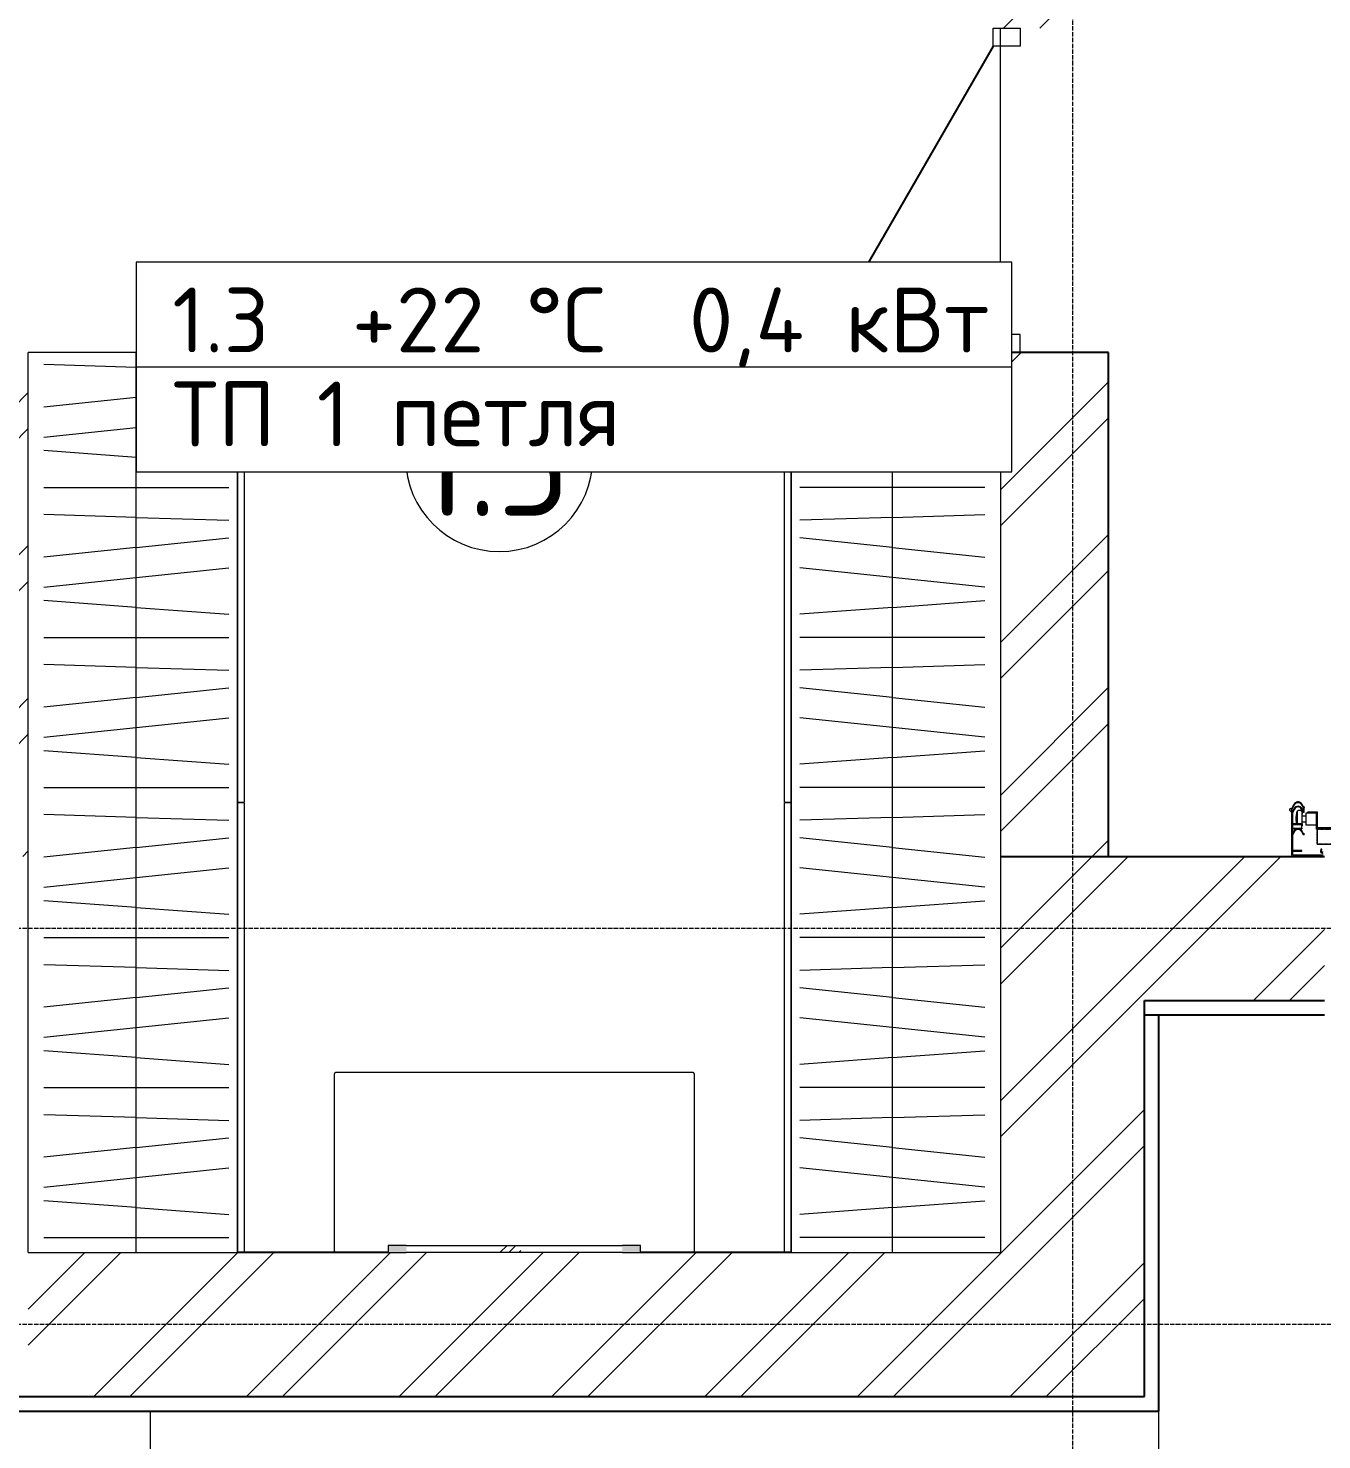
# Model space of a CAD drawing. Header units: millimetres. Extents: x -5016 to 22834, y -6019 to 18943.
# Drawn here: x 9700 to 13293, y -320 to 3600 of the extents above; entities that cross this region are included whole.
import ezdxf
from ezdxf.enums import TextEntityAlignment as Align

# ---------------------------------------------------------------- set-up
doc = ezdxf.new("R2010")
doc.units = ezdxf.units.MM
doc.linetypes.add('Осевая 12-2-2', pattern=[16, 12, -2, 0, -2])
doc.linetypes.add('Пунктир 2-1_5', pattern=[3.5, 2, -1.5])
for name, color, linetype, lineweight in [('A-AREA-IDEN', 8, 'Continuous', 13), ('A-DETL-GENF', 9, 'Continuous', 13), ('A-DOOR', 8, 'Continuous', 13), ('A-DOOR-HDLN', 8, 'Пунктир 2-1_5', 13), ('A-FLOR', 9, 'Continuous', 13), ('A-WALL', 8, 'Continuous', 13), ('A-WALL-PATT', 8, 'Continuous', 13), ('I-FURN', 9, 'Continuous', 13), ('S-GRID', 8, 'Continuous', 13), ('АР_подложка', 8, 'Continuous', 13), ('ОВ_марки', 7, 'Continuous', 18)]:
    doc.layers.add(name, color=color, linetype=linetype, lineweight=lineweight)
doc.styles.add('GOST', font='isocpeur.ttf', dxfattribs={"width": 0.9})
doc.styles.add('GOST Common', font='GOST_Common.ttf', dxfattribs={"height": 300})
pattern_1 = [(45, (0, 0), (-212.132, 212.132), []), (45, (0, 100), (-212.132, 212.132), [])]

# ---------------------------------------------------------------- blocks, each defined once
blk = doc.blocks.new('INT 18 Шкаф - INT 18 Шкаф-1563600-Этаж 1 - Планировка')
at = {"layer": 'A-DETL-GENF'}
for p, q in [((-1208.3, 307), (-1208.3, -207)), ((-1125, 50), (-1106.2, 307)), ((-1068.7, 307), (-1041.7, 50)), ((-958.3, 50), (-985.3, 307)), ((-875, 50), (-867.1, 307)), ((-791.7, 307), (-791.7, -207)), ((-708.3, 50), (-689.5, 307)), ((-652, 307), (-625, 50)), ((-541.7, 50), (-568.7, 307)), ((-458.3, 50), (-450.5, 307)), ((-375, 307), (-375, -207)), ((-291.7, 50), (-272.8, 307)), ((-235.3, 307), (-208.3, 50)), ((-125, 50), (-152, 307)), ((-41.7, 50), (-33.8, 307)), ((41.7, 307), (41.7, -207)), ((125, 50), (143.8, 307)), ((181.3, 307), (208.3, 50)), ((291.7, 50), (264.7, 307)), ((375, 50), (382.9, 307)), ((458.3, 307), (458.3, -207)), ((541.7, 50), (560.5, 307)), ((598, 307), (625, 50)), ((708.3, 50), (681.3, 307)), ((791.7, 50), (799.5, 307)), ((875, 307), (875, -207)), ((958.3, 50), (977.2, 307)), ((1014.7, 307), (1041.7, 50)), ((1125, 50), (1098, 307)), ((1208.3, 50), (1216.2, 307)), ((-1250, 50), (-833.3, 50)), ((-1125, 50), (-1143.8, -207)), ((-1041.7, 50), (-1014.7, -207)), ((-958.3, 50), (-931.3, -207)), ((-875, 50), (-882.9, -207)), ((-833.3, 50), (-416.7, 50)), ((-708.3, 50), (-727.2, -207)), ((-625, 50), (-598, -207)), ((-541.7, 50), (-514.7, -207)), ((-458.3, 50), (-466.2, -207)), ((-416.7, 50), (0, 50)), ((-291.7, 50), (-310.5, -207)), ((-208.3, 50), (-181.3, -207)), ((-125, 50), (-98, -207)), ((-41.7, 50), (-49.5, -207)), ((0, 50), (416.7, 50)), ((125, 50), (106.2, -207)), ((208.3, 50), (235.3, -207)), ((291.7, 50), (318.7, -207)), ((375, 50), (367.1, -207)), ((416.7, 50), (833.3, 50)), ((541.7, 50), (522.8, -207)), ((625, 50), (652, -207)), ((708.3, 50), (735.3, -207)), ((791.7, 50), (783.8, -207)), ((833.3, 50), (1250, 50)), ((958.3, 50), (939.5, -207)), ((1041.7, 50), (1068.7, -207)), ((1125, 50), (1152, -207)), ((1208.3, 50), (1200.5, -207))]:
    blk.add_line(p, q, dxfattribs=at)
at = {"layer": 'I-FURN'}
for p, q in [((-1250, 350), (1250, 350)), ((-1250, 350), (-1250, -230)), ((1250, -230), (1250, 350)), ((1250, -230), (-1250, -230)), ((-1248.5, -232), (-0.8, -232)), ((-1248.5, -232), (-1248.5, -250)), ((-0.8, -250), (-0.8, -232)), ((0.8, -232), (1248.5, -232)), ((0.8, -232), (0.8, -250)), ((1248.5, -250), (1248.5, -232)), ((-0.8, -250), (-1248.5, -250)), ((1248.5, -250), (0.8, -250))]:
    blk.add_line(p, q, dxfattribs=at)
blk = doc.blocks.new('INT 18 Шкаф - INT 18 Шкаф-1563638-Этаж 1 - Планировка')
at = {"layer": 'A-DETL-GENF'}
for p, q in [((-1208.3, -307), (-1208.3, 207)), ((-1125, -50), (-1143.8, 207)), ((-1041.7, -50), (-1014.7, 207)), ((-958.3, -50), (-931.3, 207)), ((-875, -50), (-882.9, 207)), ((-791.7, -307), (-791.7, 207)), ((-708.3, -50), (-727.2, 207)), ((-625, -50), (-598, 207)), ((-541.7, -50), (-514.7, 207)), ((-458.3, -50), (-466.2, 207)), ((-375, -307), (-375, 207)), ((-291.7, -50), (-310.5, 207)), ((-208.3, -50), (-181.3, 207)), ((-125, -50), (-98, 207)), ((-41.7, -50), (-49.5, 207)), ((41.7, -307), (41.7, 207)), ((125, -50), (106.2, 207)), ((208.3, -50), (235.3, 207)), ((291.7, -50), (318.7, 207)), ((375, -50), (367.1, 207)), ((458.3, -307), (458.3, 207)), ((541.7, -50), (522.8, 207)), ((625, -50), (652, 207)), ((708.3, -50), (735.3, 207)), ((791.7, -50), (783.8, 207)), ((875, -307), (875, 207)), ((958.3, -50), (939.5, 207)), ((1041.7, -50), (1068.7, 207)), ((1125, -50), (1152, 207)), ((1208.3, -50), (1200.5, 207)), ((-1250, -50), (-833.3, -50)), ((-1125, -50), (-1106.2, -307)), ((-1068.7, -307), (-1041.7, -50)), ((-958.3, -50), (-985.3, -307)), ((-875, -50), (-867.1, -307)), ((-833.3, -50), (-416.7, -50)), ((-708.3, -50), (-689.5, -307)), ((-652, -307), (-625, -50)), ((-541.7, -50), (-568.7, -307)), ((-458.3, -50), (-450.5, -307)), ((-416.7, -50), (0, -50)), ((-291.7, -50), (-272.8, -307)), ((-235.3, -307), (-208.3, -50)), ((-125, -50), (-152, -307)), ((-41.7, -50), (-33.8, -307)), ((0, -50), (416.7, -50)), ((125, -50), (143.8, -307)), ((181.3, -307), (208.3, -50)), ((291.7, -50), (264.7, -307)), ((375, -50), (382.9, -307)), ((416.7, -50), (833.3, -50)), ((541.7, -50), (560.5, -307)), ((598, -307), (625, -50)), ((708.3, -50), (681.3, -307)), ((791.7, -50), (799.5, -307)), ((833.3, -50), (1250, -50)), ((958.3, -50), (977.2, -307)), ((1014.7, -307), (1041.7, -50)), ((1125, -50), (1098, -307)), ((1208.3, -50), (1216.2, -307))]:
    blk.add_line(p, q, dxfattribs=at)
at = {"layer": 'I-FURN'}
for p, q in [((-1248.5, 250), (-0.8, 250)), ((-1248.5, 250), (-1248.5, 232)), ((-0.8, 232), (-0.8, 250)), ((0.8, 250), (1248.5, 250)), ((0.8, 250), (0.8, 232)), ((1248.5, 232), (1248.5, 250)), ((-1250, 230), (-1250, -350)), ((-1250, 230), (1250, 230)), ((-0.8, 232), (-1248.5, 232)), ((1248.5, 232), (0.8, 232)), ((1250, -350), (1250, 230)), ((1250, -350), (-1250, -350))]:
    blk.add_line(p, q, dxfattribs=at)
blk = doc.blocks.new('INT 19 Дверь межкомнатная одностворчатая - 900 х 2370 _800_ Глухое Л-НАР-V1-Этаж 1 - Планировка')
at = {"layer": 'A-DOOR', "lineweight": 25}
blk.add_line((400, 170), (-292.8, 570), dxfattribs=at)
at = {"layer": 'A-DOOR'}
for p, q in [((-400, 170), (-450, 170)), ((-400, 95), (-400, 170)), ((400, 95), (400, 170)), ((400, 170), (450, 170)), ((450, 170), (450, 95)), ((-450, 150), (-450, 95)), ((-450, 95), (-400, 95)), ((450, 95), (400, 95))]:
    blk.add_line(p, q, dxfattribs=at)
blk.add_arc((400, 170), 800, 150, 180, dxfattribs=at)
blk = doc.blocks.new('Hafele Automatic Garage Door LPU43 - Hafele Automatic Garage Door LPU43 RAL 7016-1568820-Этаж 1 - Планировка')
at = {"layer": 'A-DETL-GENF'}
for p, q in [((3003.4, -203.4), (3088.1, -203.4)), ((3087.3, -200), (3004, -200)), ((3008.4, -213.8), (3007.5, -220.5)), ((3007.5, -220.5), (3010.2, -220.7)), ((3010.2, -220.7), (3011.1, -214)), ((3062.7, -214.3), (3062.7, -216.3)), ((3088.1, -214.3), (3062.7, -214.3)), ((3062.7, -216.3), (3088.1, -216.3)), ((3088.1, -203.4), (3088.1, -323.6)), ((3091.6, -323.2), (3091.6, -204.2)), ((3091.6, -323.2), (3091.6, -204.2)), ((3056.7, -261.1), (3056.7, -263.1)), ((3059.6, -261.1), (3056.7, -261.1)), ((3056.7, -263.1), (3058.4, -263.1)), ((3058.4, -263.1), (3062.1, -270.2)), ((3063.9, -269.2), (3059.6, -261.1)), ((3083.4, -269.2), (3088.1, -260.1)), ((3085.1, -270.1), (3088.1, -264.4)), ((3062.7, -278.7), (3062.7, -276.7)), ((3062.7, -276.7), (3091.6, -276.7)), ((3089.6, -278.7), (3062.7, -278.7)), ((3056.7, -323.5), (3056.7, -325.5)), ((3059.6, -323.5), (3056.7, -323.5)), ((3056.7, -325.5), (3058.4, -325.5)), ((3058.4, -325.5), (3062.1, -332.6)), ((3063.9, -331.7), (3059.6, -323.5)), ((3083.4, -331.6), (3088.1, -322.6)), ((3085.1, -332.6), (3088.1, -326.9)), ((3086.8, -325.2), (3092.1, -331.7)), ((3096.2, -327.6), (3091.6, -323.2))]:
    blk.add_line(p, q, dxfattribs=at)
for centre, radius, start, end in [((3006.4, -214), 4.7, 0.1141, 129.9635), ((3006.4, -213.8), 1.97, 0, 180), ((3087.3, -204.2), 4.25, 0.0037, 90), ((3073.6, -264.1), 13, 207.8846, 332.1459), ((3073.6, -264.1), 11, 207.8846, 332.1459), ((3073.6, -326.5), 13, 207.8846, 332.1459), ((3073.6, -326.5), 11, 207.8846, 332.1459), ((3094.3, -329.9), 2.91, 218.9357, 51.0643)]:
    blk.add_arc(centre, radius, start, end, dxfattribs=at)
at = {"layer": 'A-DOOR'}
for p, q in [((3020.2, -234.2), (-3019.9, -234.2)), ((3003.4, -203.4), (3088.1, -203.4)), ((3008.4, -213.8), (3007.5, -220.5)), ((3007.5, -220.5), (3010.2, -220.7)), ((3010.2, -220.7), (3011.1, -214)), ((3020.2, -276.2), (3020.2, -234.2)), ((3091.6, -214.3), (3062.7, -214.3)), ((3062.7, -214.3), (3062.7, -216.3)), ((3062.7, -216.3), (3089.6, -216.3)), ((3088.1, -203.4), (3088.1, -323.6)), ((3089.6, -216.3), (3089.6, -257.5)), ((3091.6, -323.2), (3091.6, -204.2)), ((3091.6, -258), (3091.6, -214.3)), ((3056.7, -263.1), (3056.7, -261.1)), ((3059.6, -261.1), (3056.7, -261.1)), ((3056.7, -261.1), (3056.7, -263.1)), ((3058.4, -263.1), (3056.7, -263.1)), ((3056.7, -263.1), (3058.4, -263.1)), ((3058.4, -263.1), (3062.1, -270.2)), ((3063.9, -269.2), (3059.6, -261.1)), ((3089.6, -257.5), (3083.4, -269.2)), ((3085.1, -270.1), (3091.6, -258)), ((-3019.9, -276.2), (3020.2, -276.2)), ((2957.5, -278.2), (3020.2, -278.2)), ((2957.5, -279.5), (3020.2, -279.5)), ((3022.3, -276.2), (3020.2, -276.2)), ((3020.2, -278.2), (3022.3, -278.2)), ((3020.2, -299.7), (3020.2, -278.2)), ((3020.2, -324.1), (3020.2, -299.7)), ((3022.3, -299.7), (3020.2, -299.7)), ((3022.3, -278.2), (3022.3, -276.2)), ((3022.3, -276.2), (3022.3, -278.2)), ((3022.3, -278.2), (3022.3, -299.7)), ((3051.7, -288), (3022.3, -288)), ((3022.3, -299.7), (3022.3, -322.1)), ((3051.7, -320.4), (3051.7, -288)), ((3062.3, -296.4), (3051.7, -296.4)), ((3051.7, -312), (3062.3, -312)), ((3062.7, -276.7), (3088.1, -276.7)), ((3062.7, -276.7), (3062.7, -288.9)), ((3091.6, -288.9), (3062.7, -288.9)), ((3062.7, -288.9), (3062.7, -290.9)), ((3062.7, -290.9), (3089.6, -290.9)), ((3075.4, -290.3), (3075.4, -325.5)), ((3089.6, -290.9), (3089.6, -332.1)), ((3091.6, -332.6), (3091.6, -288.9)), ((3046.2, -324.1), (3020.2, -324.1)), ((3022.3, -320.4), (3051.7, -320.4)), ((3022.3, -322.1), (3046.2, -322.1)), ((3046.2, -322.1), (3046.2, -324.1)), ((3056.9, -323.5), (3059.6, -323.5)), ((3056.9, -323.5), (3056.9, -335.7)), ((3056.9, -337.7), (3056.9, -335.7)), ((3059.6, -335.7), (3056.9, -335.7)), ((3056.9, -335.7), (3056.9, -337.7)), ((3056.9, -337.7), (3058.4, -337.7)), ((3058.4, -335.7), (3058.4, -337.7)), ((3058.4, -337.7), (3062.1, -344.8)), ((3059.6, -323.5), (3063.9, -331.7)), ((3059.6, -335.7), (3059.6, -323.5)), ((3063.9, -343.8), (3059.6, -335.7)), ((3083.4, -331.7), (3088.2, -322.5)), ((3089.6, -332.1), (3083.4, -343.8)), ((3085.1, -344.8), (3091.6, -332.6)), ((3088.1, -323.6), (3086.7, -325.1)), ((3086.7, -325.1), (3092.1, -331.7)), ((3096.2, -327.6), (3091.6, -323.2))]:
    blk.add_line(p, q, dxfattribs=at)
at = {"layer": 'A-DOOR', "flags": 128}
for points in [[(3062.3, -286.4), (3062.3, -286.1), (3062.3, -285.8), (3062.4, -285.5), (3062.4, -285.3), (3062.5, -285), (3062.5, -284.7), (3062.6, -284.4)], [(3062.3, -290.6), (3062.3, -290.1), (3062.3, -289.7), (3062.3, -289.3), (3062.3, -288.9), (3062.3, -288.6), (3062.3, -288.2), (3062.3, -287.9), (3062.3, -287.7), (3062.3, -287.4), (3062.3, -287.2), (3062.3, -287), (3062.3, -286.8), (3062.3, -286.7), (3062.3, -286.5), (3062.3, -286.5), (3062.3, -286.4), (3062.3, -286.4), (3062.3, -286.4)], [(3062.3, -286.4), (3062.3, -286.4), (3062.3, -286.4), (3062.3, -286.5), (3062.3, -286.6), (3062.3, -286.7), (3062.3, -286.9), (3062.3, -287.1), (3062.3, -287.3), (3062.3, -287.5), (3062.3, -287.8), (3062.3, -288.1), (3062.3, -288.4), (3062.3, -288.7), (3062.3, -289.1), (3062.3, -289.5), (3062.3, -289.9), (3062.3, -290.3), (3062.3, -290.8), (3062.3, -291.3), (3062.3, -291.8), (3062.3, -292.3), (3062.3, -292.8), (3062.3, -293.4), (3062.3, -294), (3062.3, -294.6), (3062.3, -295.2), (3062.3, -295.8), (3062.3, -296.4), (3062.3, -297.1), (3062.3, -297.7), (3062.3, -298.4), (3062.3, -299.1), (3062.3, -299.8), (3062.3, -300.4), (3062.3, -301.1), (3062.3, -301.9), (3062.3, -302.6), (3062.3, -303.3), (3062.3, -304), (3062.3, -304.7), (3062.3, -305.4), (3062.3, -306.1), (3062.3, -306.8), (3062.3, -307.5), (3062.3, -308.2), (3062.3, -308.9), (3062.3, -309.6), (3062.3, -310.3), (3062.3, -310.9), (3062.3, -311.6), (3062.3, -312.2), (3062.3, -312.9), (3062.3, -313.5), (3062.3, -314.1), (3062.3, -314.7), (3062.3, -315.2), (3062.3, -315.8), (3062.3, -316.3), (3062.3, -316.8), (3062.3, -317.3), (3062.3, -317.8), (3062.3, -318.2), (3062.3, -318.6), (3062.3, -319.1), (3062.3, -319.4), (3062.3, -319.8), (3062.3, -320.1), (3062.3, -320.4), (3062.3, -320.7), (3062.3, -320.9), (3062.3, -321.2), (3062.3, -321.4), (3062.3, -321.5), (3062.3, -321.7), (3062.3, -321.8), (3062.3, -321.9), (3062.3, -321.9), (3062.3, -322), (3062.3, -322)], [(3078.5, -304.2), (3078.4, -307.2), (3078.3, -310.1), (3078, -313.1), (3077.5, -316.1), (3077, -319), (3076.4, -321.9), (3075.6, -324.8), (3075.4, -325.5)], [(3077.4, -291.5), (3077.9, -294.5), (3078.2, -297.4), (3078.4, -300.4), (3078.5, -303.4), (3078.5, -304.2)], [(3062.1, -344.8), (3063.9, -347.3), (3066.3, -349.4), (3069, -350.9), (3072.1, -351.6), (3075.2, -351.6), (3078.2, -350.9), (3081, -349.4), (3083.3, -347.3), (3085.1, -344.8)], [(3062.3, -322), (3062.3, -322), (3062.3, -321.9), (3062.3, -321.9), (3062.3, -321.8), (3062.3, -321.6), (3062.3, -321.5), (3062.3, -321.3), (3062.3, -321.1), (3062.3, -320.8), (3062.3, -320.6), (3062.3, -320.3), (3062.3, -320), (3062.3, -319.6), (3062.3, -319.3), (3062.3, -318.9), (3062.3, -318.5), (3062.3, -318), (3062.3, -317.6)], [(3075.4, -325.5), (3075.2, -325.8), (3075.1, -326), (3074.9, -326.2), (3074.7, -326.5), (3074.5, -326.7), (3074.4, -326.9), (3074.2, -327.1), (3073.9, -327.3), (3073.7, -327.4), (3073.5, -327.6), (3073.3, -327.8), (3073, -327.9), (3072.8, -328.1), (3072.6, -328.2), (3072.3, -328.3), (3072.1, -328.4), (3071.8, -328.5), (3071.5, -328.6), (3071.3, -328.7), (3071, -328.8), (3070.7, -328.9), (3070.4, -328.9), (3070.2, -328.9), (3069.9, -329), (3069.6, -329), (3069.3, -329), (3069, -329), (3068.8, -329), (3068.5, -328.9), (3068.2, -328.9), (3067.9, -328.9), (3067.7, -328.8), (3067.4, -328.7), (3067.1, -328.6), (3066.8, -328.5), (3066.6, -328.4), (3066.3, -328.3), (3066.1, -328.2), (3065.8, -328.1), (3065.6, -327.9), (3065.4, -327.8), (3065.1, -327.6), (3064.9, -327.4), (3064.7, -327.2), (3064.5, -327.1), (3064.3, -326.9), (3064.1, -326.7), (3063.9, -326.4), (3063.7, -326.2), (3063.6, -326), (3063.4, -325.8), (3063.3, -325.5), (3063.1, -325.3), (3063, -325), (3062.9, -324.8), (3062.8, -324.5), (3062.7, -324.3), (3062.6, -324), (3062.5, -323.7), (3062.5, -323.4), (3062.4, -323.2), (3062.4, -322.9), (3062.3, -322.6), (3062.3, -322.3), (3062.3, -322), (3062.3, -322)], [(3083.4, -343.8), (3081.8, -346), (3079.9, -347.8), (3077.5, -349), (3075, -349.6), (3072.3, -349.6), (3069.7, -349), (3067.4, -347.8), (3065.4, -346), (3063.9, -343.8)]]:
    blk.add_lwpolyline(points, dxfattribs=at)
at = {"layer": 'A-DOOR'}
for centre, radius, start, end in [((3006.4, -214), 4.7, 0.1141, 129.9635), ((3006.4, -214), 4.7, 72.2527, 115.5358), ((3006.4, -213.8), 1.97, 360, 180), ((3006.4, -214), 4.7, 0.1141, 57.825), ((3087.3, -204.2), 4.25, 0.0037, 90), ((3073.6, -264.1), 13, 207.8846, 332.1459), ((3073.6, -264.1), 13, 207.8846, 258.577), ((3073.6, -264.1), 11, 207.8846, 332.1459), ((3073.6, -264.1), 13, 281.4283, 332.1459), ((3094.3, -329.9), 2.91, 218.9357, 51.0643), ((3094.3, -329.9), 2.91, 233.7148, 307.6104), ((3094.3, -329.9), 2.91, 322.3896, 45.649)]:
    blk.add_arc(centre, radius, start, end, dxfattribs=at)
blk.add_ellipse((3073.6, -326.5), major_axis=(11, 0), ratio=0.99995, start_param=3.628271, end_param=5.797039, dxfattribs=at)
at = {"layer": 'A-DOOR-HDLN'}
for p, q in [((-3019.9, -234.2), (3020.2, -234.2)), ((3020.2, -234.2), (3020.2, -276.2)), ((3020.2, -276.2), (-3019.9, -276.2))]:
    blk.add_line(p, q, dxfattribs=at)
blk = doc.blocks.new('INT Банкетка - INT Банкетка-1566449-Этаж 1 - Планировка')
at = {"layer": 'I-FURN'}
for p, q in [((-500, 245), (-500, -245)), ((500, -245), (500, 245)), ((-495, -250), (495, -250))]:
    blk.add_line(p, q, dxfattribs=at)
at = {"layer": 'I-FURN', "flags": 128}
for points in [[(-495, 250), (-495.2, 250), (-495.4, 250), (-495.6, 250), (-495.8, 249.9), (-496, 249.9), (-496.2, 249.9), (-496.4, 249.8), (-496.6, 249.7), (-496.8, 249.7), (-496.9, 249.6), (-497.1, 249.5), (-497.3, 249.4), (-497.5, 249.3), (-497.7, 249.2), (-497.8, 249.1), (-498, 249), (-498.1, 248.9), (-498.3, 248.8), (-498.4, 248.6), (-498.6, 248.5), (-498.7, 248.3), (-498.9, 248.2), (-499, 248), (-499.1, 247.9), (-499.2, 247.7), (-499.3, 247.5), (-499.4, 247.4), (-499.5, 247.2), (-499.6, 247), (-499.7, 246.8), (-499.7, 246.6), (-499.8, 246.4), (-499.8, 246.2), (-499.9, 246), (-499.9, 245.8), (-500, 245.7), (-500, 245.5), (-500, 245.3), (-500, 245.1), (-500, 245)], [(-499.1, 247.9), (-499.2, 247.7), (-499.3, 247.5), (-499.4, 247.4), (-499.5, 247.2), (-499.6, 247), (-499.7, 246.8), (-499.7, 246.6), (-499.8, 246.4), (-499.8, 246.2), (-499.9, 246), (-499.9, 245.8), (-500, 245.7), (-500, 245.5), (-500, 245.3), (-500, 245.1)], [(-495, 250), (-495.2, 250), (-495.4, 250), (-495.6, 250), (-495.8, 249.9), (-496, 249.9), (-496.2, 249.9), (-496.4, 249.8), (-496.6, 249.7), (-496.8, 249.7), (-496.9, 249.6), (-497.1, 249.5), (-497.3, 249.4), (-497.5, 249.3), (-497.7, 249.2), (-497.8, 249.1)], [(497.9, 249.1), (497.7, 249.2), (497.5, 249.3), (497.4, 249.4), (497.2, 249.5), (497, 249.6), (496.8, 249.7), (496.6, 249.7), (496.4, 249.8), (496.2, 249.8), (496, 249.9), (495.8, 249.9), (495.7, 250), (495.5, 250), (495.3, 250), (495.1, 250)], [(500, 245), (500, 245.2), (500, 245.4), (500, 245.6), (499.9, 245.8), (499.9, 246), (499.9, 246.2), (499.8, 246.4), (499.7, 246.6), (499.7, 246.8), (499.6, 246.9), (499.5, 247.1), (499.4, 247.3), (499.3, 247.5), (499.2, 247.7), (499.1, 247.8), (499, 248), (498.9, 248.1), (498.8, 248.3), (498.6, 248.4), (498.5, 248.6), (498.3, 248.7), (498.2, 248.9), (498, 249), (497.9, 249.1), (497.7, 249.2), (497.5, 249.3), (497.4, 249.4), (497.2, 249.5), (497, 249.6), (496.8, 249.7), (496.6, 249.7), (496.4, 249.8), (496.2, 249.8), (496, 249.9), (495.8, 249.9), (495.7, 250), (495.5, 250), (495.3, 250), (495.1, 250)], [(500, 245), (500, 245.2), (500, 245.4), (500, 245.6), (499.9, 245.8), (499.9, 246), (499.9, 246.2), (499.8, 246.4), (499.7, 246.6), (499.7, 246.8), (499.6, 246.9), (499.5, 247.1), (499.4, 247.3), (499.3, 247.5), (499.2, 247.7), (499.1, 247.8)], [(-500, -245), (-500, -245.2), (-500, -245.4), (-500, -245.6), (-499.9, -245.8), (-499.9, -246), (-499.9, -246.2), (-499.8, -246.4), (-499.7, -246.6), (-499.7, -246.8), (-499.6, -246.9), (-499.5, -247.1), (-499.4, -247.3), (-499.3, -247.5), (-499.2, -247.7), (-499.1, -247.8)], [(-500, -245), (-500, -245.2), (-500, -245.4), (-500, -245.6), (-499.9, -245.8), (-499.9, -246), (-499.9, -246.2), (-499.8, -246.4), (-499.7, -246.6), (-499.7, -246.8), (-499.6, -246.9), (-499.5, -247.1), (-499.4, -247.3), (-499.3, -247.5), (-499.2, -247.7), (-499.1, -247.8), (-499, -248), (-498.9, -248.1), (-498.8, -248.3), (-498.6, -248.4), (-498.5, -248.6), (-498.3, -248.7), (-498.2, -248.9), (-498, -249), (-497.9, -249.1), (-497.7, -249.2), (-497.5, -249.3), (-497.4, -249.4), (-497.2, -249.5), (-497, -249.6), (-496.8, -249.7), (-496.6, -249.7), (-496.4, -249.8), (-496.2, -249.8), (-496, -249.9), (-495.8, -249.9), (-495.7, -250), (-495.5, -250), (-495.3, -250), (-495.1, -250), (-495, -250)], [(-497.9, -249.1), (-497.7, -249.2), (-497.5, -249.3), (-497.4, -249.4), (-497.2, -249.5), (-497, -249.6), (-496.8, -249.7), (-496.6, -249.7), (-496.4, -249.8), (-496.2, -249.8), (-496, -249.9), (-495.8, -249.9), (-495.7, -250), (-495.5, -250), (-495.3, -250), (-495.1, -250)], [(495, -250), (495.2, -250), (495.4, -250), (495.6, -250), (495.8, -249.9), (496, -249.9), (496.2, -249.9), (496.4, -249.8), (496.6, -249.7), (496.8, -249.7), (496.9, -249.6), (497.1, -249.5), (497.3, -249.4), (497.5, -249.3), (497.7, -249.2), (497.8, -249.1), (498, -249), (498.1, -248.9), (498.3, -248.8), (498.4, -248.6), (498.6, -248.5), (498.7, -248.3), (498.9, -248.2), (499, -248), (499.1, -247.9), (499.2, -247.7), (499.3, -247.5), (499.4, -247.4), (499.5, -247.2), (499.6, -247), (499.7, -246.8), (499.7, -246.6), (499.8, -246.4), (499.8, -246.2), (499.9, -246), (499.9, -245.8), (500, -245.7), (500, -245.5), (500, -245.3), (500, -245.1), (500, -245)], [(495, -250), (495.2, -250), (495.4, -250), (495.6, -250), (495.8, -249.9), (496, -249.9), (496.2, -249.9), (496.4, -249.8), (496.6, -249.7), (496.8, -249.7), (496.9, -249.6), (497.1, -249.5), (497.3, -249.4), (497.5, -249.3), (497.7, -249.2), (497.8, -249.1)], [(499.1, -247.9), (499.2, -247.7), (499.3, -247.5), (499.4, -247.4), (499.5, -247.2), (499.6, -247), (499.7, -246.8), (499.7, -246.6), (499.8, -246.4), (499.8, -246.2), (499.9, -246), (499.9, -245.8), (500, -245.7), (500, -245.5), (500, -245.3), (500, -245.1)]]:
    blk.add_lwpolyline(points, dxfattribs=at)
blk = doc.blocks.new('FP_14-Этаж 1 - Планировка')
at = {"layer": 'I-FURN', "true_color": 0xf4f4f4}
blk.add_hatch(color=7, dxfattribs=at).paths.add_polyline_path([(-335.4, 0), (-350, 0), (-350, -20), (-300, -20), (-300, 0), (-325, 0)])
blk = doc.blocks.new('FP_15-Этаж 1 - Планировка')
at = {"layer": 'I-FURN', "true_color": 0xf4f4f4}
blk.add_hatch(color=7, dxfattribs=at).paths.add_polyline_path([(350, 0), (300, 0), (300, -20), (350, -20)])
blk = doc.blocks.new('FP_16-Этаж 1 - Планировка')
at = {"layer": 'I-FURN'}
blk.add_line((-350, 0), (-350, -20), dxfattribs=at)
blk = doc.blocks.new('FP_17-Этаж 1 - Планировка')
at = {"layer": 'I-FURN'}
blk.add_line((350, -20), (350, 0), dxfattribs=at)
blk = doc.blocks.new('INT 03 Зеркало - Зеркало-1566473-Этаж 1 - Планировка')
at = {"layer": 'I-FURN', "true_color": 0x808080}
h = blk.add_hatch(dxfattribs=at)
h.set_pattern_fill('FP_2', color=8, style=0, pattern_type=2)
h.set_pattern_definition([(225, (551.7, -90), (-630, -6e-14), [61.16, -829.8]), (225, (567.4, -49.8), (-630, -6e-14), [180, -710.96]), (225, (525.2, -63.5), (-630, -6e-14), [61.16, -829.8]), (225, (341.7, -187.8), (-630, -6e-14), [61.16, -829.8]), (225, (378.6, -126.4), (-630, -6e-14), [210, -680.96]), (225, (351.5, -125), (-630, -6e-14), [112.5, -778.46]), (225, (176.7, -45), (-630, -6e-14), [124.8, -766.16]), (225, (164.44, -32.75), (-630, -6e-14), [204.13, -686.82]), (225, (118.04, -50.63), (-630, -6e-14), [79.34, -811.62]), (225, (551.7, -420), (-630, -6e-14), [61.16, -829.8]), (225, (550.54, -396.65), (-630, -6e-14), [156.2, -734.76]), (225, (561.5, -357.2), (-630, -6e-14), [112.5, -778.46]), (225, (316.9, -493), (-630, -6e-14), [61.16, -829.8]), (225, (359.2, -426.2), (-630, -6e-14), [217.65, -673.3]), (225, (299.95, -456.94), (-630, -6e-14), [74.67, -816.28]), (225, (131.7, -420), (-630, -6e-14), [112.5, -778.46]), (225, (168.6, -358.6), (-630, -6e-14), [210, -680.96]), (225, (118.04, -380.63), (-630, -6e-14), [79.34, -811.62])])
h.paths.add_polyline_path([(274.1, 0), (-300, 0), (-300, -20), (300, -20), (300, 0)])
at = {"layer": 'I-FURN'}
for p, q in [((-300, 0), (-350, 0)), ((-300, 0), (300, 0)), ((350, 0), (300, 0)), ((-350, -20), (-300, -20)), ((300, -20), (-300, -20)), ((300, -20), (350, -20))]:
    blk.add_line(p, q, dxfattribs=at)
for name in ['FP_14-Этаж 1 - Планировка', 'FP_16-Этаж 1 - Планировка', 'FP_15-Этаж 1 - Планировка', 'FP_17-Этаж 1 - Планировка']:
    blk.add_blockref(name, (0, 0), dxfattribs=at)
blk = doc.blocks.new('INT Марка помещения - Номер помещения _ Площадь _ Имя-1615504-Этаж 1 - Планировка')
at = {"layer": 'A-AREA-IDEN'}
for start, end in [(360, 180), (180, 360)]:
    blk.add_arc((0, 0), 2.6, start, end, dxfattribs=at)
blk = doc.blocks.new('АР_План_1_этажа')
at = {"layer": 'A-WALL-PATT', "lineweight": 9}
h = blk.add_hatch(dxfattribs=at)
h.set_pattern_fill('FP_1', color=256, style=0, pattern_type=2)
h.set_pattern_definition(pattern_1)
h.paths.add_polyline_path([(11568.2, 5972.6), (11868.2, 5972.6), (11868.2, 7372.6), (11568.2, 7372.6)])
h.paths.add_polyline_path([(11680.5, 8272.6), (11868.2, 8272.6), (11868.2, 9572.6), (11568.2, 9572.6), (11568.2, 8272.6)])
h.paths.add_polyline_path([(11568.2, 10272.6), (11868.2, 10272.6), (11868.2, 10822.6), (11568.2, 10822.6)])
h.paths.add_polyline_path([(11868.2, 11122.6), (11868.2, 11322.6), (11568.2, 11322.6), (11568.2, 11122.6)])
h.paths.add_polyline_path([(11568.2, 12822.6), (11868.2, 12822.6), (11868.2, 18272.6), (11568.2, 18272.6), (11568.2, 12924.3)])
h = blk.add_hatch(dxfattribs=at)
h.set_pattern_fill('FP_1', color=256, style=0, pattern_type=2)
h.set_pattern_definition(pattern_1)
h.paths.add_polyline_path([(14868.2, 5972.6), (14868.2, 7372.6), (14568.2, 7372.6), (14568.2, 5972.6)])
h.paths.add_polyline_path([(14868.2, 8272.6), (14868.2, 13947.6), (14568.2, 13947.6), (14568.2, 8272.6)])
h.paths.add_polyline_path([(14568.2, 15447.6), (14868.2, 15447.6), (14868.2, 18272.6), (14568.2, 18272.6), (14568.2, 15872.6)])
h = blk.add_hatch(dxfattribs=at)
h.set_pattern_fill('FP_1', color=256, style=0, pattern_type=2)
h.set_pattern_definition(pattern_1)
h.paths.add_polyline_path([(14568.2, 4872.6), (14968.2, 4872.6), (14968.2, 5972.6), (14568.2, 5972.6), (14568.2, 5575.6)])
h = blk.add_hatch(dxfattribs=at)
h.set_pattern_fill('FP_1', color=256, style=0, pattern_type=2)
h.set_pattern_definition(pattern_1)
h.paths.add_polyline_path([(22368.2, 5572.6), (22368.2, 5972.6), (21468.2, 5972.6), (21468.2, 5572.6)])
h.paths.add_polyline_path([(15468.2, 5572.6), (15468.2, 5972.6), (14968.2, 5972.6), (14968.2, 5572.6)])
h = blk.add_hatch(dxfattribs=at)
h.set_pattern_fill('FP_1', color=256, style=0, pattern_type=2)
h.set_pattern_definition(pattern_1)
h.paths.add_polyline_path([(14968.2, 4472.6), (14968.2, 4872.6), (11868.2, 4872.6), (11868.2, 4472.6), (14929.8, 4472.6)])
at = {"layer": 'A-FLOR'}
for p, q in [((14568.2, 7372.6), (14568.2, 8272.6)), ((12208.2, 3632.6), (12208.2, 4432.6)), ((15008.2, -1027.4), (15008.2, 4432.6))]:
    blk.add_line(p, q, dxfattribs=at)
at = {"layer": 'A-WALL', "lineweight": 25}
for p, q in [((14868.2, 7372.6), (14568.2, 7372.6)), ((14868.2, 5972.6), (14868.2, 7372.6)), ((14568.2, 5972.6), (15468.2, 5972.6)), ((14968.2, 4472.6), (14968.2, 5572.6)), ((14968.2, 5572.6), (15468.2, 5572.6)), ((14968.2, 5532.6), (15468.2, 5532.6)), ((15008.2, 4432.6), (15008.2, 5532.6)), ((12868.2, 4872.6), (12448.2, 4872.6)), ((13988.2, 4872.6), (13568.2, 4872.6)), ((11468.2, 4472.6), (14968.2, 4472.6)), ((11428.2, 4432.6), (15008.2, 4432.6))]:
    blk.add_line(p, q, dxfattribs=at)
at = {"layer": 'S-GRID', "color": 251, "linetype": 'Осевая 12-2-2', "true_color": 0x646464}
for p, q in [((14768.2, 22574.8), (14768.2, -1346.2)), ((23375.6, 5772.6), (-1176.1, 5772.6)), ((23375.6, 4672.6), (-1176.1, 4672.6))]:
    blk.add_line(p, q, dxfattribs=at)
at = {"layer": 'A-AREA-IDEN', "xscale": 99.99999999999993, "yscale": 99.99999999999993, "zscale": 99.99999999999993}
blk.add_blockref('INT Марка помещения - Номер помещения _ Площадь _ Имя-1615504-Этаж 1 - Планировка', (13176.3, 7079.4), dxfattribs=at)
at = {"layer": 'A-DOOR', "lineweight": 25, "rotation": 89.99999999999993}
blk.add_blockref('INT 19 Дверь межкомнатная одностворчатая - 900 х 2370 _800_ Глухое Л-НАР-V1-Этаж 1 - Планировка', (14718.2, 7822.6), dxfattribs=at)
at = {"layer": 'A-DOOR', "rotation": 180}
blk.add_blockref('Hafele Automatic Garage Door LPU43 - Hafele Automatic Garage Door LPU43 RAL 7016-1568820-Этаж 1 - Планировка', (18468.2, 5772.6), dxfattribs=at)
at = {"layer": 'I-FURN'}
for name, p, rotation in [('INT 18 Шкаф - INT 18 Шкаф-1563600-Этаж 1 - Планировка', (12218.2, 6122.6), 89.99999999999952), ('INT 18 Шкаф - INT 18 Шкаф-1563638-Этаж 1 - Планировка', (14218.2, 6122.6), 90.0000000000005), ('INT Банкетка - INT Банкетка-1566449-Этаж 1 - Планировка', (13218.2, 5122.6), 180), ('INT 03 Зеркало - Зеркало-1566473-Этаж 1 - Планировка', (13218.2, 4872.6), 180)]:
    blk.add_blockref(name, p, dxfattribs=dict(at, rotation=rotation))
at = {"layer": 'A-AREA-IDEN', "insert": (12944.4, 7218.1), "char_height": 300, "width": 569.198, "attachment_point": 1, "style": 'GOST Common'}
blk.add_mtext('1.3', dxfattribs=at)

msp = doc.modelspace()

# ---------------------------------------------------------------- block references
at = {"layer": 'АР_подложка'}
msp.add_blockref('АР_План_1_этажа', (-2168, -4673), dxfattribs=at)

# ---------------------------------------------------------------- next in the draw order: wipeouts: each hides what was drawn before it
msp.add_wipeout([(10000, 2368), (12432, 2368), (12432, 2950), (10000, 2950)])

# ---------------------------------------------------------------- next in the draw order: linework, layer by layer
at = {"layer": 'ОВ_марки'}
msp.add_lwpolyline([(10000, 2368), (12432, 2368), (12432, 2950), (10000, 2950)], close=True, dxfattribs=at)
msp.add_lwpolyline([(10000, 2659), (12432, 2659)], dxfattribs=at)

# ---------------------------------------------------------------- next in the draw order: texts
at = {"layer": 'ОВ_марки', "style": 'GOST'}
for s, p in [('1.3  +22 °С  0,4 кВт', (10100, 2789.5)), ('ТП 1 петля', (10100, 2528.5))]:
    msp.add_text(s, height=180, dxfattribs=at).set_placement(p, align=Align.MIDDLE_LEFT)

doc.saveas('drawing.dxf')
